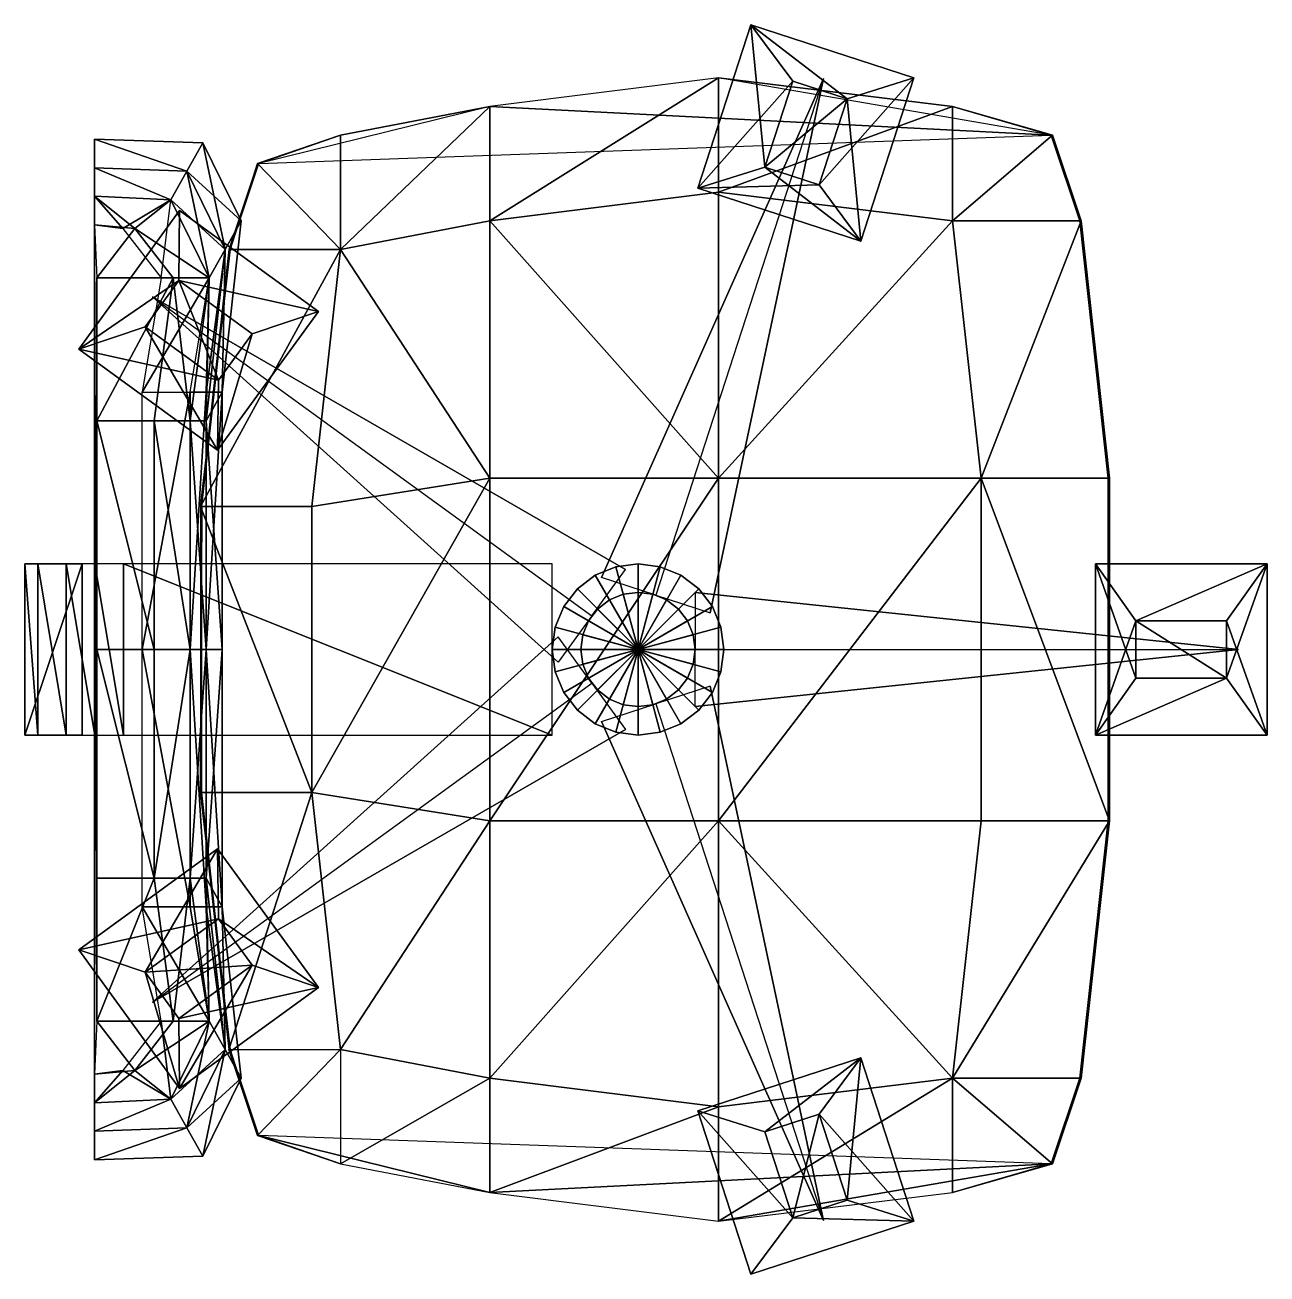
# Model space of a CAD drawing. Extents: x -0.488 to 0.064, y -0.277 to 0.277.
import ezdxf

# ---------------------------------------------------------------- set-up
doc = ezdxf.new("R2010")
doc.units = 0
doc.header["$LTSCALE"] = 2
doc.layers.get('0').update_dxf_attribs({"linetype": 'CONTINUOUS'})

msp = doc.modelspace()

# ---------------------------------------------------------------- meshes
at = {"color": 251, "linetype": 'BYBLOCK'}
mesh = msp.add_polyface(dxfattribs=at)
corners = [(-0.1658, 0.2775, 0.05715), (-0.09333, 0.25395, 0.05715), (-0.1658, 0.2775, 0.01905), (-0.09333, 0.25395, 0.01905), (-0.1658, 0.2775, 0.01905), (-0.09333, 0.25395, 0.05715), (-0.1658, 0.2775, 0.05715), (-0.12303, 0.24472, 0.07511), (-0.09333, 0.25395, 0.05715), (-0.14719, 0.25257, 0.07511), (-0.12303, 0.24472, 0.07511), (-0.1658, 0.2775, 0.05715), (-0.12303, 0.24472, 0.00109), (-0.1658, 0.2775, 0.01905), (-0.09333, 0.25395, 0.01905), (-0.14719, 0.25257, 0.00109), (-0.1658, 0.2775, 0.01905), (-0.12303, 0.24472, 0.00109), (-0.15964, 0.21426, 0.00109), (-0.11687, 0.18148, 0.01905), (-0.13548, 0.20641, 0.00109), (-0.18934, 0.20503, 0.01905), (-0.18934, 0.20503, 0.05715), (-0.13548, 0.20641, 0.07511), (-0.11687, 0.18148, 0.05715), (-0.15964, 0.21426, 0.07511), (-0.18934, 0.20503, 0.05715), (-0.11687, 0.18148, 0.05715), (-0.18934, 0.20503, 0.01905), (-0.11687, 0.18148, 0.01905), (-0.18934, 0.20503, 0.01905), (-0.13548, 0.20641, 0.07511), (-0.09333, 0.25395, 0.05715), (-0.12303, 0.24472, 0.07511), (-0.11687, 0.18148, 0.05715), (-0.13548, 0.20641, 0.07511), (-0.14719, 0.25257, 0.07511), (-0.15964, 0.21426, 0.07511), (-0.12303, 0.24472, 0.07511), (-0.13548, 0.20641, 0.07511), (-0.14719, 0.25257, 0.07511), (-0.18934, 0.20503, 0.05715), (-0.15964, 0.21426, 0.07511), (-0.1658, 0.2775, 0.05715), (-0.18934, 0.20503, 0.05715), (-0.11687, 0.18148, 0.05715), (-0.09333, 0.25395, 0.01905), (-0.09333, 0.25395, 0.05715), (-0.11687, 0.18148, 0.05715), (-0.11687, 0.18148, 0.01905), (-0.09333, 0.25395, 0.01905), (-0.12303, 0.24472, 0.00109), (-0.11687, 0.18148, 0.01905), (-0.09333, 0.25395, 0.01905), (-0.13548, 0.20641, 0.00109), (-0.11687, 0.18148, 0.01905), (-0.14719, 0.25257, 0.00109), (-0.15964, 0.21426, 0.00109), (-0.12303, 0.24472, 0.00109), (-0.13548, 0.20641, 0.00109), (-0.12303, 0.24472, 0.00109), (-0.15964, 0.21426, 0.00109), (-0.1658, 0.2775, 0.01905), (-0.15964, 0.21426, 0.00109), (-0.14719, 0.25257, 0.00109), (-0.18934, 0.20503, 0.01905), (-0.15964, 0.21426, 0.00109), (-0.1658, 0.2775, 0.05715), (-0.18934, 0.20503, 0.01905), (-0.1658, 0.2775, 0.01905), (-0.18934, 0.20503, 0.05715), (-0.1658, 0.2775, 0.05715), (-0.46433, 0.1334, 0.01905), (-0.41954, 0.19505, 0.05715), (-0.46433, 0.1334, 0.05715), (-0.41954, 0.19505, 0.01905), (-0.41954, 0.19505, 0.05715), (-0.46433, 0.1334, 0.05715), (-0.41994, 0.16394, 0.07511), (-0.41954, 0.19505, 0.05715), (-0.43487, 0.1434, 0.07511), (-0.41994, 0.16394, 0.07511), (-0.46433, 0.1334, 0.05715), (-0.46433, 0.1334, 0.01905), (-0.41994, 0.16394, 0.00109), (-0.41954, 0.19505, 0.01905), (-0.46433, 0.1334, 0.01905), (-0.43487, 0.1434, 0.00109), (-0.41994, 0.16394, 0.00109), (-0.38736, 0.14027, 0.00109), (-0.40269, 0.08861, 0.01905), (-0.3579, 0.15026, 0.01905), (-0.40229, 0.11972, 0.00109), (-0.38736, 0.14027, 0.00109), (-0.38736, 0.14027, 0.07511), (-0.40269, 0.08861, 0.05715), (-0.3579, 0.15026, 0.05715), (-0.40229, 0.11972, 0.07511), (-0.40269, 0.08861, 0.05715), (-0.3579, 0.15026, 0.01905), (-0.40269, 0.08861, 0.05715), (-0.40269, 0.08861, 0.01905), (-0.3579, 0.15026, 0.01905), (-0.3579, 0.15026, 0.05715), (-0.40269, 0.08861, 0.05715), (-0.41994, 0.16394, 0.07511), (-0.3579, 0.15026, 0.05715), (-0.41954, 0.19505, 0.05715), (-0.38736, 0.14027, 0.07511), (-0.3579, 0.15026, 0.05715), (-0.41994, 0.16394, 0.07511), (-0.43487, 0.1434, 0.07511), (-0.40229, 0.11972, 0.07511), (-0.41994, 0.16394, 0.07511), (-0.38736, 0.14027, 0.07511), (-0.40229, 0.11972, 0.07511), (-0.43487, 0.1434, 0.07511), (-0.40269, 0.08861, 0.05715), (-0.40229, 0.11972, 0.07511), (-0.46433, 0.1334, 0.05715), (-0.43487, 0.1434, 0.07511), (-0.3579, 0.15026, 0.05715), (-0.41954, 0.19505, 0.01905), (-0.41954, 0.19505, 0.05715), (-0.3579, 0.15026, 0.01905), (-0.41954, 0.19505, 0.01905), (-0.41994, 0.16394, 0.00109), (-0.3579, 0.15026, 0.01905), (-0.41954, 0.19505, 0.01905), (-0.38736, 0.14027, 0.00109), (-0.43487, 0.1434, 0.00109), (-0.40229, 0.11972, 0.00109), (-0.41994, 0.16394, 0.00109), (-0.38736, 0.14027, 0.00109), (-0.41994, 0.16394, 0.00109), (-0.46433, 0.1334, 0.01905), (-0.40229, 0.11972, 0.00109), (-0.43487, 0.1434, 0.00109), (-0.40269, 0.08861, 0.01905), (-0.40229, 0.11972, 0.00109), (-0.46433, 0.1334, 0.01905), (-0.46433, 0.1334, 0.05715), (-0.40269, 0.08861, 0.01905), (-0.46433, 0.1334, 0.01905), (-0.40269, 0.08861, 0.05715), (-0.40269, 0.08861, 0.01905), (-0.46433, -0.1334, 0.01905), (-0.41954, -0.19505, 0.05715), (-0.41954, -0.19505, 0.01905), (-0.46433, -0.1334, 0.05715), (-0.43487, -0.1434, 0.07511), (-0.41954, -0.19505, 0.05715), (-0.46433, -0.1334, 0.05715), (-0.43487, -0.1434, 0.07511), (-0.41994, -0.16394, 0.07511), (-0.41954, -0.19505, 0.05715), (-0.41954, -0.19505, 0.01905), (-0.43487, -0.1434, 0.00109), (-0.46433, -0.1334, 0.01905), (-0.41954, -0.19505, 0.01905), (-0.41994, -0.16394, 0.00109), (-0.3579, -0.15026, 0.01905), (-0.40229, -0.11972, 0.00109), (-0.40269, -0.08861, 0.01905), (-0.3579, -0.15026, 0.01905), (-0.38736, -0.14027, 0.00109), (-0.40229, -0.11972, 0.00109), (-0.40229, -0.11972, 0.07511), (-0.3579, -0.15026, 0.05715), (-0.40269, -0.08861, 0.05715), (-0.38736, -0.14027, 0.07511), (-0.3579, -0.15026, 0.05715), (-0.40269, -0.08861, 0.01905), (-0.3579, -0.15026, 0.05715), (-0.3579, -0.15026, 0.01905), (-0.40269, -0.08861, 0.01905), (-0.40269, -0.08861, 0.05715), (-0.3579, -0.15026, 0.05715), (-0.40229, -0.11972, 0.07511), (-0.46433, -0.1334, 0.05715), (-0.43487, -0.1434, 0.07511), (-0.40269, -0.08861, 0.05715), (-0.40229, -0.11972, 0.07511), (-0.41994, -0.16394, 0.07511), (-0.38736, -0.14027, 0.07511), (-0.43487, -0.1434, 0.07511), (-0.40229, -0.11972, 0.07511), (-0.43487, -0.1434, 0.07511), (-0.38736, -0.14027, 0.07511), (-0.41994, -0.16394, 0.07511), (-0.3579, -0.15026, 0.05715), (-0.38736, -0.14027, 0.07511), (-0.41954, -0.19505, 0.05715), (-0.41994, -0.16394, 0.07511), (-0.40269, -0.08861, 0.05715), (-0.46433, -0.1334, 0.01905), (-0.46433, -0.1334, 0.05715), (-0.40269, -0.08861, 0.05715), (-0.40269, -0.08861, 0.01905), (-0.46433, -0.1334, 0.01905), (-0.43487, -0.1434, 0.00109), (-0.40269, -0.08861, 0.01905), (-0.46433, -0.1334, 0.01905), (-0.40229, -0.11972, 0.00109), (-0.40269, -0.08861, 0.01905), (-0.43487, -0.1434, 0.00109), (-0.41994, -0.16394, 0.00109), (-0.38736, -0.14027, 0.00109), (-0.43487, -0.1434, 0.00109), (-0.40229, -0.11972, 0.00109), (-0.43487, -0.1434, 0.00109), (-0.38736, -0.14027, 0.00109), (-0.41954, -0.19505, 0.01905), (-0.38736, -0.14027, 0.00109), (-0.41994, -0.16394, 0.00109), (-0.3579, -0.15026, 0.01905), (-0.38736, -0.14027, 0.00109), (-0.41954, -0.19505, 0.05715), (-0.3579, -0.15026, 0.01905), (-0.41954, -0.19505, 0.01905), (-0.3579, -0.15026, 0.05715), (-0.41954, -0.19505, 0.05715), (-0.1658, -0.2775, 0.05715), (-0.09333, -0.25395, 0.05715), (-0.09333, -0.25395, 0.01905), (-0.1658, -0.2775, 0.01905), (-0.09333, -0.25395, 0.05715), (-0.14719, -0.25257, 0.07511), (-0.1658, -0.2775, 0.05715), (-0.12303, -0.24472, 0.07511), (-0.14719, -0.25257, 0.07511), (-0.09333, -0.25395, 0.05715), (-0.09333, -0.25395, 0.01905), (-0.14719, -0.25257, 0.00109), (-0.1658, -0.2775, 0.01905), (-0.09333, -0.25395, 0.01905), (-0.12303, -0.24472, 0.00109), (-0.14719, -0.25257, 0.00109), (-0.15964, -0.21426, 0.00109), (-0.11687, -0.18148, 0.01905), (-0.18934, -0.20503, 0.01905), (-0.13548, -0.20641, 0.00109), (-0.15964, -0.21426, 0.00109), (-0.15964, -0.21426, 0.07511), (-0.11687, -0.18148, 0.05715), (-0.18934, -0.20503, 0.05715), (-0.13548, -0.20641, 0.07511), (-0.11687, -0.18148, 0.05715), (-0.18934, -0.20503, 0.05715), (-0.11687, -0.18148, 0.05715), (-0.11687, -0.18148, 0.01905), (-0.11687, -0.18148, 0.01905), (-0.18934, -0.20503, 0.01905), (-0.18934, -0.20503, 0.05715), (-0.14719, -0.25257, 0.07511), (-0.18934, -0.20503, 0.05715), (-0.1658, -0.2775, 0.05715), (-0.15964, -0.21426, 0.07511), (-0.18934, -0.20503, 0.05715), (-0.12303, -0.24472, 0.07511), (-0.13548, -0.20641, 0.07511), (-0.14719, -0.25257, 0.07511), (-0.15964, -0.21426, 0.07511), (-0.14719, -0.25257, 0.07511), (-0.13548, -0.20641, 0.07511), (-0.12303, -0.24472, 0.07511), (-0.11687, -0.18148, 0.05715), (-0.13548, -0.20641, 0.07511), (-0.09333, -0.25395, 0.05715), (-0.12303, -0.24472, 0.07511), (-0.1658, -0.2775, 0.01905), (-0.18934, -0.20503, 0.05715), (-0.1658, -0.2775, 0.05715), (-0.18934, -0.20503, 0.01905), (-0.1658, -0.2775, 0.01905), (-0.14719, -0.25257, 0.00109), (-0.18934, -0.20503, 0.01905), (-0.1658, -0.2775, 0.01905), (-0.15964, -0.21426, 0.00109), (-0.18934, -0.20503, 0.01905), (-0.12303, -0.24472, 0.00109), (-0.13548, -0.20641, 0.00109), (-0.14719, -0.25257, 0.00109), (-0.15964, -0.21426, 0.00109), (-0.14719, -0.25257, 0.00109), (-0.13548, -0.20641, 0.00109), (-0.09333, -0.25395, 0.01905), (-0.13548, -0.20641, 0.00109), (-0.12303, -0.24472, 0.00109), (-0.11687, -0.18148, 0.01905), (-0.13548, -0.20641, 0.00109), (-0.09333, -0.25395, 0.01905), (-0.11687, -0.18148, 0.01905), (-0.09333, -0.25395, 0.05715), (-0.09333, -0.25395, 0.01905), (-0.11687, -0.18148, 0.01905), (-0.11687, -0.18148, 0.05715), (0.0635, 0.0381, 0.05715), (0.0635, -0.0381, 0.05715), (0.0635, 0.0381, 0.01905), (0.0635, -0.0381, 0.01905), (0.0635, 0.0381, 0.01905), (0.04554, 0.0127, 0.07511), (0.0635, -0.0381, 0.05715), (0.0635, 0.0381, 0.05715), (0.04554, -0.0127, 0.07511), (0.0635, -0.0381, 0.05715), (0.0635, 0.0381, 0.01905), (0.04554, -0.0127, 0.00109), (0.0635, -0.0381, 0.01905), (0.0635, 0.0381, 0.01905), (0.04554, 0.0127, 0.00109), (0.04554, -0.0127, 0.00109), (0.00526, 0.0127, 0.00109), (-0.0127, -0.0381, 0.01905), (0.00526, -0.0127, 0.00109), (-0.0127, 0.0381, 0.01905), (-0.0127, -0.0381, 0.01905), (0.00526, 0.0127, 0.00109), (0.00526, -0.0127, 0.07511), (-0.0127, 0.0381, 0.05715), (-0.0127, -0.0381, 0.05715), (0.00526, 0.0127, 0.07511), (-0.0127, 0.0381, 0.05715), (-0.0127, 0.0381, 0.05715), (-0.0127, -0.0381, 0.05715), (-0.0127, 0.0381, 0.01905), (-0.0127, -0.0381, 0.01905), (-0.0127, -0.0381, 0.05715), (0.04554, -0.0127, 0.07511), (-0.0127, -0.0381, 0.05715), (0.0635, -0.0381, 0.05715), (0.00526, -0.0127, 0.07511), (-0.0127, -0.0381, 0.05715), (0.04554, 0.0127, 0.07511), (0.00526, 0.0127, 0.07511), (0.04554, -0.0127, 0.07511), (0.00526, -0.0127, 0.07511), (0.04554, -0.0127, 0.07511), (0.04554, 0.0127, 0.07511), (0.0635, 0.0381, 0.05715), (0.00526, 0.0127, 0.07511), (-0.0127, 0.0381, 0.05715), (0.00526, 0.0127, 0.07511), (0.0635, 0.0381, 0.05715), (0.0635, -0.0381, 0.01905), (-0.0127, -0.0381, 0.01905), (0.0635, -0.0381, 0.05715), (-0.0127, -0.0381, 0.05715), (0.0635, -0.0381, 0.05715), (0.04554, -0.0127, 0.00109), (-0.0127, -0.0381, 0.01905), (0.0635, -0.0381, 0.01905), (0.00526, -0.0127, 0.00109), (-0.0127, -0.0381, 0.01905), (0.04554, 0.0127, 0.00109), (0.00526, 0.0127, 0.00109), (0.04554, -0.0127, 0.00109), (0.00526, -0.0127, 0.00109), (0.04554, -0.0127, 0.00109), (0.00526, 0.0127, 0.00109), (0.0635, 0.0381, 0.01905), (0.00526, 0.0127, 0.00109), (0.04554, 0.0127, 0.00109), (-0.0127, 0.0381, 0.01905), (-0.0127, 0.0381, 0.05715), (0.0635, 0.0381, 0.05715), (0.0635, 0.0381, 0.01905), (0.0635, 0.0381, 0.01905), (-0.0127, 0.0381, 0.01905)]
mesh.append_faces([[corners[k] for k in face] for face in [(6, 7, 8), (12, 13, 14), (18, 19, 20), (22, 23, 24), (31, 32, 33), (40, 41, 42), (45, 46, 47), (51, 52, 53), (62, 63, 64), (67, 68, 69), (72, 73, 74), (77, 78, 79), (83, 84, 85), (89, 90, 91), (94, 95, 96), (99, 100, 101), (105, 106, 107), (116, 117, 118), (121, 122, 123), (126, 127, 128), (135, 136, 137), (141, 142, 143), (146, 147, 148), (150, 151, 152), (156, 157, 158), (161, 162, 163), (167, 168, 169), (172, 173, 174), (178, 179, 180), (189, 190, 191), (194, 195, 196), (200, 201, 202), (212, 213, 214), (217, 218, 219), (226, 227, 228), (232, 233, 234), (238, 239, 240), (243, 244, 245), (254, 255, 256), (265, 266, 267), (270, 271, 272), (275, 276, 277), (286, 287, 288), (292, 293, 294), (302, 303, 304), (307, 308, 309), (313, 314, 315), (319, 320, 321), (329, 330, 331), (350, 351, 352), (361, 362, 363)]], dxfattribs={"vtx0": -1, "color": 251})
mesh.append_faces([[corners[k] for k in face] for face in [(0, 1, 2), (3, 4, 5), (9, 10, 11), (15, 16, 17), (21, 19, 18), (25, 23, 22), (26, 27, 28), (29, 30, 27), (34, 32, 35), (36, 37, 38), (39, 38, 37), (43, 44, 40), (54, 55, 51), (56, 57, 58), (59, 60, 61), (65, 66, 62), (70, 68, 71), (80, 81, 82), (92, 90, 93), (108, 109, 110), (111, 112, 113), (114, 113, 115), (119, 117, 120), (129, 127, 126), (130, 131, 132), (133, 134, 131), (138, 139, 140), (144, 145, 141), (181, 179, 182), (183, 184, 185), (186, 187, 188), (192, 190, 193), (203, 204, 205), (206, 207, 208), (209, 210, 211), (215, 216, 212), (220, 218, 221), (229, 230, 231), (241, 239, 242), (257, 258, 254), (259, 260, 261), (262, 263, 264), (268, 266, 269), (273, 271, 274), (278, 279, 275), (280, 281, 282), (283, 284, 285), (289, 290, 291), (297, 298, 299), (300, 301, 298), (305, 306, 302), (316, 317, 318), (324, 325, 326), (327, 326, 328), (332, 333, 329), (334, 335, 336), (337, 338, 335), (339, 340, 341), (342, 343, 344), (345, 346, 347), (348, 349, 346), (353, 354, 350), (355, 356, 357), (358, 359, 360), (364, 362, 361)]], dxfattribs={"vtx1": -1, "color": 251})
mesh.append_faces([[corners[k] for k in face] for face in [(48, 49, 50), (72, 75, 76), (86, 87, 88), (94, 97, 98), (102, 103, 104), (121, 124, 125), (146, 149, 147), (153, 154, 155), (159, 160, 157), (164, 165, 166), (167, 170, 171), (175, 176, 177), (197, 198, 199), (222, 223, 224), (224, 225, 222), (235, 236, 237), (243, 246, 247), (248, 249, 250), (251, 252, 253), (295, 296, 293), (310, 311, 312), (319, 322, 323), (365, 366, 367), (368, 369, 365)]], dxfattribs={"vtx2": -1, "color": 251})
at = {"color": 0, "linetype": 'BYBLOCK'}
mesh = msp.add_polyface(dxfattribs=at)
corners = [(-0.38493, -0.2159, 0.40674), (-0.34808, -0.1778, 0.44968), (-0.34808, -0.2286, 0.42428), (-0.39763, -0.1778, 0.43214), (-0.34808, -0.1778, 0.44968), (-0.36078, -0.0635, 0.43698), (-0.39763, -0.1778, 0.43214), (-0.41033, -0.0635, 0.41944), (-0.39763, -0.1778, 0.43214), (-0.36078, -0.0635, 0.43698), (-0.36078, -0.0635, 0.43698), (-0.41033, 0.0635, 0.41944), (-0.41033, -0.0635, 0.41944), (-0.36078, 0.0635, 0.43698), (-0.36078, 0.0635, 0.43698), (-0.34808, 0.1778, 0.44968), (-0.41033, 0.0635, 0.41944), (-0.39763, 0.1778, 0.43214), (-0.41033, 0.0635, 0.41944), (-0.34808, 0.1778, 0.44968), (-0.34808, 0.1778, 0.44968), (-0.38493, 0.2159, 0.40674), (-0.39763, 0.1778, 0.43214), (-0.34808, 0.2286, 0.42428), (-0.34808, 0.1778, 0.44968), (-0.28174, 0.1905, 0.44467), (-0.28174, 0.2413, 0.41927), (-0.34808, 0.1778, 0.44968), (-0.34808, 0.2286, 0.42428), (-0.28174, 0.2413, 0.41927), (-0.28174, 0.0762, 0.43197), (-0.34808, 0.1778, 0.44968), (-0.36078, 0.0635, 0.43698), (-0.28174, 0.1905, 0.44467), (-0.34808, 0.1778, 0.44968), (-0.28174, -0.0762, 0.43197), (-0.28174, 0.0762, 0.43197), (-0.36078, -0.0635, 0.43698), (-0.36078, 0.0635, 0.43698), (-0.36078, -0.0635, 0.43698), (-0.28174, 0.0762, 0.43197), (-0.28174, -0.0762, 0.43197), (-0.34808, -0.1778, 0.44968), (-0.28174, -0.1905, 0.44467), (-0.36078, -0.0635, 0.43698), (-0.34808, -0.1778, 0.44968), (-0.28174, -0.0762, 0.43197), (-0.28174, -0.2413, 0.41927), (-0.28174, -0.1905, 0.44467), (-0.34808, -0.2286, 0.42428), (-0.34808, -0.1778, 0.44968), (-0.28174, -0.1905, 0.44467), (-0.18014, -0.254, 0.41927), (-0.18014, -0.2032, 0.44467), (-0.28174, -0.2413, 0.41927), (-0.28174, -0.1905, 0.44467), (-0.28174, -0.2413, 0.41927), (-0.18014, -0.2032, 0.44467), (-0.18014, -0.0762, 0.43197), (-0.28174, -0.1905, 0.44467), (-0.18014, -0.2032, 0.44467), (-0.28174, -0.0762, 0.43197), (-0.28174, -0.1905, 0.44467), (-0.18014, -0.0762, 0.43197), (-0.18014, 0.0762, 0.43197), (-0.28174, -0.0762, 0.43197), (-0.28174, 0.0762, 0.43197), (-0.28174, -0.0762, 0.43197), (-0.18014, 0.0762, 0.43197), (-0.18014, 0.0762, 0.43197), (-0.28174, 0.1905, 0.44467), (-0.28174, 0.0762, 0.43197), (-0.18014, 0.2032, 0.44467), (-0.28174, 0.1905, 0.44467), (-0.18014, 0.2032, 0.44467), (-0.18014, 0.254, 0.41927), (-0.28174, 0.1905, 0.44467), (-0.28174, 0.2413, 0.41927), (-0.28174, 0.1905, 0.44467), (-0.0762, 0.1905, 0.4572), (-0.0762, 0.2413, 0.4318), (-0.18014, 0.2032, 0.44467), (-0.18014, 0.254, 0.41927), (-0.18014, 0.2032, 0.44467), (-0.0762, 0.1905, 0.4572), (-0.18014, 0.0762, 0.43197), (-0.0635, 0.0762, 0.4445), (-0.18014, 0.2032, 0.44467), (-0.18014, 0.0762, 0.43197), (-0.0762, 0.1905, 0.4572), (-0.0635, -0.0762, 0.4445), (-0.0635, 0.0762, 0.4445), (-0.18014, -0.0762, 0.43197), (-0.18014, 0.0762, 0.43197), (-0.18014, -0.0762, 0.43197), (-0.0635, 0.0762, 0.4445), (-0.0762, -0.1905, 0.4572), (-0.18014, -0.0762, 0.43197), (-0.18014, -0.2032, 0.44467), (-0.0635, -0.0762, 0.4445), (-0.18014, -0.0762, 0.43197), (-0.0762, -0.1905, 0.4572), (-0.0762, -0.2413, 0.4318), (-0.0762, -0.1905, 0.4572), (-0.18014, -0.254, 0.41927), (-0.18014, -0.2032, 0.44467), (-0.0762, -0.1905, 0.4572), (-0.03183, 0.2286, 0.40674), (-0.0762, 0.1905, 0.4572), (-0.01913, 0.1905, 0.43214), (-0.0762, 0.2413, 0.4318), (-0.00643, 0.0762, 0.41944), (-0.01913, 0.1905, 0.43214), (-0.0635, 0.0762, 0.4445), (-0.0762, 0.1905, 0.4572), (-0.0635, 0.0762, 0.4445), (-0.00643, -0.0762, 0.41944), (-0.0635, 0.0762, 0.4445), (-0.0635, -0.0762, 0.4445), (-0.00643, 0.0762, 0.41944), (-0.01913, -0.1905, 0.43214), (-0.00643, -0.0762, 0.41944), (-0.0762, -0.1905, 0.4572), (-0.0635, -0.0762, 0.4445), (-0.00643, -0.0762, 0.41944), (-0.03183, -0.2286, 0.40674), (-0.0762, -0.1905, 0.4572), (-0.0762, -0.2413, 0.4318), (-0.01913, -0.1905, 0.43214), (-0.0762, -0.1905, 0.4572), (-0.0762, 0.2413, 0.4318), (-0.03241, 0.2286, 0.39581), (-0.18014, 0.254, 0.41927), (-0.03183, 0.2286, 0.40674), (-0.03241, 0.2286, 0.39581), (-0.0762, 0.2413, 0.4318), (-0.38435, 0.2159, 0.39831), (-0.34808, 0.2286, 0.42428), (-0.28174, 0.2413, 0.41927), (-0.38493, 0.2159, 0.40674), (-0.38435, -0.2159, 0.39831), (-0.34808, -0.2286, 0.42428), (-0.28174, -0.2413, 0.41927), (-0.38493, -0.2159, 0.40674), (-0.34808, -0.2286, 0.42428), (-0.0762, -0.2413, 0.4318), (-0.03241, -0.2286, 0.39581), (-0.18014, -0.254, 0.41927), (-0.03183, -0.2286, 0.40674), (-0.0762, -0.2413, 0.4318), (-0.03241, 0.2286, 0.39581), (-0.28174, 0.2413, 0.41927), (-0.38435, 0.2159, 0.39831), (-0.18014, 0.254, 0.41927), (-0.28174, 0.2413, 0.41927), (-0.28174, -0.2413, 0.41927), (-0.03241, -0.2286, 0.39581), (-0.38435, -0.2159, 0.39831), (-0.18014, -0.254, 0.41927), (-0.03241, -0.2286, 0.39581), (-0.28174, -0.2413, 0.41927), (-0.4309, -0.1016, 0.8001), (-0.4563, -0.1651, 0.7874), (-0.42239, -0.1651, 0.7874), (-0.4563, -0.1016, 0.8001), (-0.4309, -0.1016, 0.8001), (-0.4309, 0, 0.8001), (-0.4563, 0, 0.8001), (-0.4309, -0.1016, 0.8001), (-0.4563, -0.1016, 0.8001), (-0.4309, 0.1016, 0.8001), (-0.4563, 0.1016, 0.8001), (-0.4309, 0, 0.8001), (-0.4563, 0, 0.8001), (-0.4563, 0.1016, 0.8001), (-0.42239, 0.1651, 0.7874), (-0.4563, 0.1016, 0.8001), (-0.4309, 0.1016, 0.8001), (-0.4563, 0.1651, 0.7874), (-0.4563, 0.1016, 0.8001), (-0.42239, 0.1651, 0.7874), (-0.4394, 0.1871, 0.7747), (-0.4563, 0.1651, 0.7874), (-0.42239, 0.1651, 0.7874), (-0.45743, 0.18868, 0.7747), (-0.4563, 0.1651, 0.7874), (-0.4394, -0.1871, 0.7747), (-0.4563, -0.1651, 0.7874), (-0.45743, -0.18868, 0.7747), (-0.42239, -0.1651, 0.7874), (-0.4563, -0.1651, 0.7874), (-0.4563, -0.1016, 0.8001), (-0.4563, -0.1651, 0.7874), (-0.4563, 0.1651, 0.7874), (-0.4563, 0.1651, 0.7874), (-0.4563, 0.1016, 0.8001)]
mesh.append_faces([[corners[k] for k in face] for face in [(0, 1, 2), (10, 11, 12), (20, 21, 22), (30, 31, 32), (41, 42, 43), (58, 59, 60), (69, 70, 71), (84, 85, 86), (96, 97, 98), (107, 108, 109), (116, 117, 118), (125, 126, 127), (130, 131, 132), (136, 137, 138), (140, 141, 142), (145, 146, 147), (150, 151, 152), (155, 156, 157), (161, 162, 163), (175, 176, 177), (181, 182, 183), (186, 187, 188)]], dxfattribs={"vtx0": -1, "color": 0})
mesh.append_faces([[corners[k] for k in face] for face in [(4, 5, 6), (7, 8, 9), (13, 11, 10), (14, 15, 16), (17, 18, 19), (23, 21, 24), (25, 26, 27), (28, 27, 29), (33, 34, 30), (35, 36, 37), (38, 39, 40), (44, 45, 46), (47, 48, 49), (50, 49, 51), (52, 53, 54), (55, 56, 57), (61, 62, 58), (63, 64, 65), (66, 67, 68), (72, 73, 69), (74, 75, 76), (77, 78, 75), (79, 80, 81), (82, 83, 80), (87, 88, 89), (90, 91, 92), (93, 94, 95), (99, 100, 101), (102, 103, 104), (105, 104, 106), (110, 108, 107), (111, 112, 113), (114, 115, 112), (119, 117, 116), (120, 121, 122), (123, 122, 124), (128, 129, 125), (133, 134, 135), (139, 137, 136), (143, 144, 140), (148, 146, 149), (158, 159, 160), (164, 162, 165), (166, 167, 168), (169, 168, 167), (170, 171, 172), (173, 172, 174), (178, 179, 180), (184, 185, 181), (189, 190, 186)]], dxfattribs={"vtx1": -1, "color": 0})
mesh.append_faces([[corners[k] for k in face] for face in [(191, 192, 193)]], dxfattribs={"vtx1": -1, "vtx2": -1, "color": 0})
mesh.append_faces([[corners[k] for k in face] for face in [(0, 3, 1), (150, 153, 154), (194, 195, 191)]], dxfattribs={"vtx2": -1, "color": 0})
at = {"color": 251, "linetype": 'BYBLOCK'}
mesh = msp.add_polyface(dxfattribs=at)
corners = [(0.0508, 0, 0.1143), (-0.1905, -0.0254, 0.0889), (-0.1905, 0, 0.1524), (0.0508, 0, 0.0762), (0.0508, 0, 0.1143), (-0.1905, 0.0254, 0.0889), (-0.1905, 0, 0.1524), (0.0508, 0, 0.1143), (0.0508, 0, 0.0762), (-0.23221, 0.03201, 0.0889), (-0.13349, 0.25365, 0.1143), (-0.20805, 0.02416, 0.1524), (-0.13349, 0.25365, 0.0762), (-0.13349, 0.25365, 0.1143), (-0.18389, 0.01631, 0.0889), (-0.13349, 0.25365, 0.1143), (-0.20805, 0.02416, 0.1524), (-0.13349, 0.25365, 0.0762), (-0.25138, -0.00562, 0.0889), (-0.43166, 0.15676, 0.1143), (-0.23645, 0.01493, 0.1524), (-0.43166, 0.15676, 0.0762), (-0.43166, 0.15676, 0.1143), (-0.22152, 0.03548, 0.0889), (-0.43166, 0.15676, 0.1143), (-0.23645, 0.01493, 0.1524), (-0.43166, 0.15676, 0.0762), (-0.22152, -0.03548, 0.0889), (-0.43166, -0.15676, 0.1143), (-0.23645, -0.01493, 0.1524), (-0.43166, -0.15676, 0.0762), (-0.25138, 0.00562, 0.0889), (-0.43166, -0.15676, 0.1143), (-0.23645, -0.01493, 0.1524), (-0.43166, -0.15676, 0.0762), (-0.43166, -0.15676, 0.1143), (-0.13349, -0.25365, 0.1143), (-0.18389, -0.01631, 0.0889), (-0.20805, -0.02416, 0.1524), (-0.13349, -0.25365, 0.0762), (-0.13349, -0.25365, 0.1143), (-0.23221, -0.03201, 0.0889), (-0.20805, -0.02416, 0.1524), (-0.13349, -0.25365, 0.1143), (-0.13349, -0.25365, 0.0762)]
mesh.append_faces([[corners[k] for k in face] for face in [(0, 1, 2), (4, 5, 6), (9, 10, 11), (14, 15, 16), (18, 19, 20), (23, 24, 25), (27, 28, 29), (31, 32, 33), (36, 37, 38), (40, 41, 42)]], dxfattribs={"vtx0": -1, "color": 251})
mesh.append_faces([[corners[k] for k in face] for face in [(12, 13, 9), (17, 15, 14), (21, 22, 18), (26, 24, 23), (30, 28, 27), (34, 35, 31)]], dxfattribs={"vtx1": -1, "color": 251})
mesh.append_faces([[corners[k] for k in face] for face in [(0, 3, 1), (7, 8, 5), (36, 39, 37), (43, 44, 41)]], dxfattribs={"vtx2": -1, "color": 251})
at = {"color": 0, "linetype": 'BYBLOCK'}
mesh = msp.add_polyface(dxfattribs=at)
corners = [(-0.01971, -0.1905, 0.39581), (-0.03183, -0.2286, 0.40674), (-0.03241, -0.2286, 0.39581), (-0.01913, -0.1905, 0.43214), (-0.01971, -0.1905, 0.39581), (-0.00643, -0.0762, 0.41944), (-0.01913, -0.1905, 0.43214), (-0.00701, -0.0762, 0.39581), (-0.00643, -0.0762, 0.41944), (-0.01971, -0.1905, 0.39581), (-0.00701, -0.0762, 0.39581), (-0.00701, 0.0762, 0.39581), (-0.00643, -0.0762, 0.41944), (-0.00643, 0.0762, 0.41944), (-0.01971, 0.1905, 0.39581), (-0.00643, 0.0762, 0.41944), (-0.00701, 0.0762, 0.39581), (-0.01913, 0.1905, 0.43214), (-0.01971, 0.1905, 0.39581), (-0.03183, 0.2286, 0.40674), (-0.01913, 0.1905, 0.43214), (-0.03241, 0.2286, 0.39581), (-0.01971, 0.1905, 0.39581), (-0.39705, 0.1778, 0.39831), (-0.38493, 0.2159, 0.40674), (-0.39763, 0.1778, 0.43214), (-0.38435, 0.2159, 0.39831), (-0.39705, 0.1778, 0.39831), (-0.41033, 0.0635, 0.41944), (-0.40975, 0.0635, 0.39831), (-0.39705, 0.1778, 0.39831), (-0.39763, 0.1778, 0.43214), (-0.40975, 0.0635, 0.39831), (-0.41033, -0.0635, 0.41944), (-0.40975, -0.0635, 0.39831), (-0.40975, 0.0635, 0.39831), (-0.41033, 0.0635, 0.41944), (-0.41033, -0.0635, 0.41944), (-0.39705, -0.1778, 0.39831), (-0.41033, -0.0635, 0.41944), (-0.39763, -0.1778, 0.43214), (-0.40975, -0.0635, 0.39831), (-0.39705, -0.1778, 0.39831), (-0.38493, -0.2159, 0.40674), (-0.38435, -0.2159, 0.39831), (-0.39705, -0.1778, 0.39831), (-0.39763, -0.1778, 0.43214), (-0.4163, -0.2125, 0.7366), (-0.39929, -0.1778, 0.7366), (-0.42341, -0.1998, 0.762), (-0.4064, -0.1651, 0.762), (-0.4078, -0.1016, 0.7493), (-0.4064, -0.1651, 0.762), (-0.39929, -0.1778, 0.7366), (-0.41491, -0.1016, 0.7747), (-0.4078, -0.1016, 0.7493), (-0.4078, 0, 0.7493), (-0.41491, -0.1016, 0.7747), (-0.41491, 0, 0.7747), (-0.4078, 0, 0.7493), (-0.40069, -0.1143, 0.6985), (-0.40069, 0, 0.6985), (-0.4078, -0.1016, 0.7493), (-0.4078, 0, 0.7493), (-0.4078, -0.1016, 0.7493), (-0.40069, 0, 0.6985), (-0.40069, -0.1143, 0.6985), (-0.39929, -0.1778, 0.7366), (-0.39219, -0.1905, 0.6985), (-0.4078, -0.1016, 0.7493), (-0.39929, -0.1778, 0.7366), (-0.40069, -0.1143, 0.6985), (-0.4092, -0.2252, 0.6985), (-0.39219, -0.1905, 0.6985), (-0.4163, -0.2125, 0.7366), (-0.39929, -0.1778, 0.7366), (-0.4163, -0.2125, 0.7366), (-0.39219, -0.1905, 0.6985), (-0.4092, -0.2252, 0.6223), (-0.39219, -0.1905, 0.6223), (-0.4092, -0.2252, 0.6985), (-0.39219, -0.1905, 0.6985), (-0.4092, -0.2252, 0.6985), (-0.39219, -0.1905, 0.6223), (-0.39219, -0.1905, 0.6223), (-0.40069, -0.1143, 0.6223), (-0.39219, -0.1905, 0.6985), (-0.40069, -0.1143, 0.6985), (-0.39219, -0.1905, 0.6985), (-0.40069, -0.1143, 0.6223), (-0.40069, 0, 0.6223), (-0.40069, -0.1143, 0.6985), (-0.40069, 0, 0.6985), (-0.4078, -0.1143, 0.5715), (-0.4078, 0, 0.5715), (-0.40069, -0.1143, 0.6223), (-0.40069, 0, 0.6223), (-0.40069, -0.1143, 0.6223), (-0.4078, 0, 0.5715), (-0.39929, -0.1778, 0.5715), (-0.40069, -0.1143, 0.6223), (-0.39219, -0.1905, 0.6223), (-0.4078, -0.1143, 0.5715), (-0.40069, -0.1143, 0.6223), (-0.4163, -0.2125, 0.5715), (-0.39929, -0.1778, 0.5715), (-0.4092, -0.2252, 0.6223), (-0.39219, -0.1905, 0.6223), (-0.4092, -0.2252, 0.6223), (-0.39929, -0.1778, 0.5715), (-0.41491, -0.1016, 0.7747), (-0.41491, 0, 0.7747), (-0.4309, -0.1016, 0.8001), (-0.4309, 0, 0.8001), (-0.41491, 0, 0.7747), (-0.4064, -0.1651, 0.762), (-0.41491, -0.1016, 0.7747), (-0.42239, -0.1651, 0.7874), (-0.4309, -0.1016, 0.8001), (-0.41491, -0.1016, 0.7747), (-0.4064, -0.1651, 0.762), (-0.4394, -0.1871, 0.7747), (-0.42341, -0.1998, 0.762), (-0.42239, -0.1651, 0.7874), (-0.4064, -0.1651, 0.762), (-0.4064, -0.1651, 0.5461), (-0.42341, -0.1998, 0.5461), (-0.4163, -0.2125, 0.5715), (-0.4163, -0.2125, 0.5715), (-0.39929, -0.1778, 0.5715), (-0.4064, -0.1651, 0.5461), (-0.4064, -0.1651, 0.5461), (-0.4078, -0.1143, 0.5715), (-0.39929, -0.1778, 0.5715), (-0.41491, -0.1143, 0.5461), (-0.41491, -0.1143, 0.5461), (-0.41491, 0, 0.5461), (-0.4078, -0.1143, 0.5715), (-0.4078, 0, 0.5715), (-0.4078, -0.1143, 0.5715), (-0.41491, 0, 0.5461), (-0.43623, -0.1143, 0.5207), (-0.43623, 0, 0.5207), (-0.41491, -0.1143, 0.5461), (-0.41491, 0, 0.5461), (-0.41491, -0.1143, 0.5461), (-0.42772, -0.1651, 0.5207), (-0.43623, -0.1143, 0.5207), (-0.4064, -0.1651, 0.5461), (-0.41491, -0.1143, 0.5461), (-0.4064, -0.1651, 0.5461), (-0.42341, -0.1998, 0.5461), (-0.42772, -0.1651, 0.5207), (-0.44473, -0.1871, 0.5334), (-0.4064, -0.1651, 0.5461), (-0.42772, -0.1651, 0.5207), (-0.42772, 0.1651, 0.5207), (-0.42341, 0.1998, 0.5461), (-0.44473, 0.1871, 0.5334), (-0.42341, 0.1998, 0.5461), (-0.4064, 0.1651, 0.5461), (-0.42772, 0.1651, 0.5207), (-0.42772, 0.1651, 0.5207), (-0.43623, 0.1143, 0.5207), (-0.4064, 0.1651, 0.5461), (-0.41491, 0.1143, 0.5461), (-0.4064, 0.1651, 0.5461), (-0.43623, 0.1143, 0.5207), (-0.43623, 0, 0.5207), (-0.43623, 0.1143, 0.5207), (-0.41491, 0.1143, 0.5461), (-0.41491, 0.1143, 0.5461), (-0.41491, 0, 0.5461), (-0.43623, 0, 0.5207), (-0.41491, 0, 0.5461), (-0.41491, 0.1143, 0.5461), (-0.4078, 0.1143, 0.5715), (-0.4078, 0.1143, 0.5715), (-0.4078, 0, 0.5715), (-0.4078, 0.1143, 0.5715), (-0.4064, 0.1651, 0.5461), (-0.39929, 0.1778, 0.5715), (-0.4078, 0.1143, 0.5715), (-0.41491, 0.1143, 0.5461), (-0.4064, 0.1651, 0.5461), (-0.4064, 0.1651, 0.5461), (-0.42341, 0.1998, 0.5461), (-0.4163, 0.2125, 0.5715), (-0.39929, 0.1778, 0.5715), (-0.4394, 0.1871, 0.7747), (-0.4064, 0.1651, 0.762), (-0.42341, 0.1998, 0.762), (-0.42239, 0.1651, 0.7874), (-0.4064, 0.1651, 0.762), (-0.41491, 0.1016, 0.7747), (-0.4064, 0.1651, 0.762), (-0.42239, 0.1651, 0.7874), (-0.4309, 0.1016, 0.8001), (-0.41491, 0.1016, 0.7747), (-0.41491, 0, 0.7747), (-0.41491, 0.1016, 0.7747), (-0.4309, 0.1016, 0.8001), (-0.4309, 0, 0.8001), (-0.41491, 0, 0.7747), (-0.39929, 0.1778, 0.5715), (-0.4163, 0.2125, 0.5715), (-0.4092, 0.2252, 0.6223), (-0.39219, 0.1905, 0.6223), (-0.39929, 0.1778, 0.5715), (-0.40069, 0.1143, 0.6223), (-0.39929, 0.1778, 0.5715), (-0.39219, 0.1905, 0.6223), (-0.4078, 0.1143, 0.5715), (-0.39929, 0.1778, 0.5715), (-0.4078, 0, 0.5715), (-0.4078, 0.1143, 0.5715), (-0.40069, 0.1143, 0.6223), (-0.40069, 0.1143, 0.6223), (-0.40069, 0, 0.6223), (-0.4078, 0, 0.5715), (-0.40069, 0, 0.6223), (-0.40069, 0.1143, 0.6223), (-0.40069, 0.1143, 0.6985), (-0.40069, 0, 0.6985), (-0.40069, 0, 0.6223), (-0.40069, 0.1143, 0.6223), (-0.39219, 0.1905, 0.6223), (-0.39219, 0.1905, 0.6985), (-0.40069, 0.1143, 0.6985), (-0.40069, 0.1143, 0.6223), (-0.39219, 0.1905, 0.6223), (-0.4092, 0.2252, 0.6223), (-0.4092, 0.2252, 0.6985), (-0.4092, 0.2252, 0.6985), (-0.39219, 0.1905, 0.6985), (-0.39219, 0.1905, 0.6223), (-0.39219, 0.1905, 0.6985), (-0.4092, 0.2252, 0.6985), (-0.4163, 0.2125, 0.7366), (-0.39929, 0.1778, 0.7366), (-0.39219, 0.1905, 0.6985), (-0.39929, 0.1778, 0.7366), (-0.40069, 0.1143, 0.6985), (-0.39219, 0.1905, 0.6985), (-0.4078, 0.1016, 0.7493), (-0.40069, 0.1143, 0.6985), (-0.40069, 0, 0.6985), (-0.40069, 0.1143, 0.6985), (-0.4078, 0.1016, 0.7493), (-0.4078, 0, 0.7493), (-0.4078, 0, 0.7493), (-0.4078, 0.1016, 0.7493), (-0.41491, 0.1016, 0.7747), (-0.41491, 0.1016, 0.7747), (-0.41491, 0, 0.7747), (-0.4064, 0.1651, 0.762), (-0.4078, 0.1016, 0.7493), (-0.39929, 0.1778, 0.7366), (-0.4064, 0.1651, 0.762), (-0.41491, 0.1016, 0.7747), (-0.4078, 0.1016, 0.7493), (-0.39929, 0.1778, 0.7366), (-0.4163, 0.2125, 0.7366), (-0.42341, 0.1998, 0.762), (-0.42341, 0.1998, 0.762), (-0.4064, 0.1651, 0.762), (-0.39929, 0.1778, 0.7366), (-0.45743, -0.22678, 0.6985), (-0.45743, -0.22678, 0.6223), (-0.45743, 0.22678, 0.6223), (-0.45743, 0.22678, 0.6985), (-0.45743, -0.22678, 0.6985), (-0.45743, -0.21408, 0.7366), (-0.45743, -0.22678, 0.6985), (-0.45743, 0.22678, 0.6985), (-0.45743, 0.22678, 0.6985), (-0.45743, 0.21408, 0.7366), (-0.45743, -0.20138, 0.762), (-0.45743, -0.21408, 0.7366), (-0.45743, 0.21408, 0.7366), (-0.45743, 0.21408, 0.7366), (-0.45743, 0.20138, 0.762), (-0.45743, -0.18868, 0.7747), (-0.45743, -0.20138, 0.762), (-0.45743, 0.20138, 0.762), (-0.45743, 0.20138, 0.762), (-0.45743, 0.18868, 0.7747), (-0.4563, -0.1651, 0.7874), (-0.45743, -0.18868, 0.7747), (-0.45743, 0.18868, 0.7747), (-0.45743, 0.18868, 0.7747), (-0.4563, 0.1651, 0.7874), (-0.45743, -0.21408, 0.5715), (-0.45743, 0.21408, 0.5715), (-0.45743, 0.22678, 0.6223), (-0.45743, 0.22678, 0.6223), (-0.45743, -0.22678, 0.6223), (-0.45743, -0.20138, 0.5461), (-0.45743, 0.20138, 0.5461), (-0.45743, 0.21408, 0.5715), (-0.45743, -0.21408, 0.5715), (-0.45743, -0.20138, 0.5461), (-0.45743, -0.20138, 0.5461), (-0.45743, -0.18868, 0.5334), (-0.45743, 0.18868, 0.5334), (-0.45743, 0.20138, 0.5461)]
mesh.append_faces([[corners[k] for k in face] for face in [(0, 1, 2), (4, 5, 6), (14, 15, 16), (18, 19, 20), (23, 24, 25), (27, 28, 29), (32, 33, 34), (38, 39, 40), (42, 43, 44), (51, 52, 53), (66, 67, 68), (99, 100, 101), (120, 121, 122), (131, 132, 133), (151, 152, 153), (156, 157, 158), (179, 180, 181), (189, 190, 191), (209, 210, 211), (241, 242, 243), (255, 256, 257)]], dxfattribs={"vtx0": -1, "color": 0})
mesh.append_faces([[corners[k] for k in face] for face in [(292, 293, 294), (295, 296, 292), (297, 298, 299), (299, 300, 301)]], dxfattribs={"vtx0": -1, "vtx2": -1, "color": 0})
mesh.append_faces([[corners[k] for k in face] for face in [(3, 1, 0), (7, 8, 9), (10, 11, 12), (13, 12, 11), (17, 15, 14), (21, 19, 22), (47, 48, 49), (50, 49, 48), (54, 52, 51), (55, 56, 57), (58, 57, 59), (60, 61, 62), (63, 64, 65), (69, 70, 71), (72, 73, 74), (75, 76, 77), (78, 79, 80), (81, 82, 83), (84, 85, 86), (87, 88, 85), (89, 90, 91), (92, 91, 90), (93, 94, 95), (96, 97, 98), (102, 103, 99), (104, 105, 106), (107, 108, 109), (110, 111, 112), (113, 112, 114), (115, 116, 117), (118, 117, 119), (123, 121, 124), (134, 132, 131), (135, 136, 137), (138, 139, 140), (141, 142, 143), (144, 145, 142), (146, 147, 148), (149, 150, 147), (162, 163, 164), (165, 166, 167)]], dxfattribs={"vtx1": -1, "color": 0})
mesh.append_faces([[corners[k] for k in face] for face in [(267, 268, 269), (269, 270, 271), (272, 273, 274), (275, 276, 272), (277, 278, 279), (280, 281, 277), (282, 283, 284), (285, 286, 282), (287, 288, 289), (290, 291, 287), (304, 305, 302)]], dxfattribs={"vtx1": -1, "vtx2": -1, "color": 0})
mesh.append_faces([[corners[k] for k in face] for face in [(23, 26, 24), (30, 31, 28), (35, 36, 37), (38, 41, 39), (45, 46, 43), (125, 126, 127), (128, 129, 130), (151, 154, 155), (159, 160, 161), (168, 169, 170), (171, 172, 173), (174, 175, 176), (177, 178, 174), (182, 183, 184), (185, 186, 187), (187, 188, 185), (189, 192, 193), (194, 195, 196), (196, 197, 198), (199, 200, 201), (201, 202, 203), (204, 205, 206), (206, 207, 208), (209, 212, 213), (214, 215, 216), (217, 218, 219), (220, 221, 222), (222, 223, 224), (225, 226, 227), (227, 228, 229), (230, 231, 232), (233, 234, 235), (236, 237, 238), (238, 239, 240), (241, 244, 245), (246, 247, 248), (248, 249, 246), (250, 251, 252), (253, 254, 250), (258, 259, 260), (261, 262, 263), (264, 265, 266), (302, 303, 304)]], dxfattribs={"vtx2": -1, "color": 0})
mesh = msp.add_polyface(dxfattribs=at)
corners = [(-0.42341, -0.1998, 0.762), (-0.45743, -0.21408, 0.7366), (-0.45743, -0.20138, 0.762), (-0.4163, -0.2125, 0.7366), (-0.45743, -0.21408, 0.7366), (-0.4163, -0.2125, 0.7366), (-0.45743, -0.22678, 0.6985), (-0.45743, -0.21408, 0.7366), (-0.4092, -0.2252, 0.6985), (-0.4092, -0.2252, 0.6985), (-0.4092, -0.2252, 0.6223), (-0.45743, -0.22678, 0.6985), (-0.45743, -0.22678, 0.6223), (-0.45743, -0.22678, 0.6985), (-0.4092, -0.2252, 0.6223), (-0.4163, -0.2125, 0.5715), (-0.45743, -0.22678, 0.6223), (-0.4092, -0.2252, 0.6223), (-0.45743, -0.21408, 0.5715), (-0.45743, -0.20138, 0.762), (-0.4394, -0.1871, 0.7747), (-0.45743, -0.18868, 0.7747), (-0.45743, -0.20138, 0.762), (-0.42341, -0.1998, 0.762), (-0.42341, -0.1998, 0.5461), (-0.45743, -0.21408, 0.5715), (-0.4163, -0.2125, 0.5715), (-0.45743, -0.20138, 0.5461), (-0.44473, -0.1871, 0.5334), (-0.45743, -0.20138, 0.5461), (-0.42341, -0.1998, 0.5461), (-0.45743, -0.18868, 0.5334), (-0.45743, 0.20138, 0.5461), (-0.44473, 0.1871, 0.5334), (-0.42341, 0.1998, 0.5461), (-0.45743, 0.18868, 0.5334), (-0.42341, 0.1998, 0.5461), (-0.45743, 0.21408, 0.5715), (-0.4163, 0.2125, 0.5715), (-0.45743, 0.20138, 0.5461), (-0.42341, 0.1998, 0.5461), (-0.4394, 0.1871, 0.7747), (-0.45743, 0.20138, 0.762), (-0.45743, 0.18868, 0.7747), (-0.42341, 0.1998, 0.762), (-0.4163, 0.2125, 0.5715), (-0.45743, 0.22678, 0.6223), (-0.4092, 0.2252, 0.6223), (-0.45743, 0.21408, 0.5715), (-0.4163, 0.2125, 0.5715), (-0.4092, 0.2252, 0.6985), (-0.4092, 0.2252, 0.6223), (-0.45743, 0.22678, 0.6985), (-0.45743, 0.22678, 0.6223), (-0.4092, 0.2252, 0.6223), (-0.4163, 0.2125, 0.7366), (-0.45743, 0.22678, 0.6985), (-0.45743, 0.21408, 0.7366), (-0.4092, 0.2252, 0.6985), (-0.45743, 0.22678, 0.6985), (-0.42341, 0.1998, 0.762), (-0.45743, 0.21408, 0.7366), (-0.45743, 0.20138, 0.762), (-0.4163, 0.2125, 0.7366), (-0.45743, 0.21408, 0.7366), (-0.42341, 0.1998, 0.762)]
mesh.append_faces([[corners[k] for k in face] for face in [(0, 1, 2), (5, 6, 7), (15, 16, 17), (19, 20, 21), (24, 25, 26), (28, 29, 30), (32, 33, 34), (36, 37, 38), (41, 42, 43), (45, 46, 47), (55, 56, 57), (60, 61, 62)]], dxfattribs={"vtx0": -1, "color": 0})
mesh.append_faces([[corners[k] for k in face] for face in [(3, 4, 0), (8, 6, 5), (9, 10, 11), (12, 13, 14), (18, 16, 15), (27, 25, 24), (31, 29, 28), (39, 37, 40), (44, 42, 41), (48, 46, 49), (50, 51, 52), (53, 52, 54), (58, 59, 55), (63, 64, 65)]], dxfattribs={"vtx1": -1, "color": 0})
mesh.append_faces([[corners[k] for k in face] for face in [(22, 23, 20), (32, 35, 33)]], dxfattribs={"vtx2": -1, "color": 0})
at = {"color": 251, "linetype": 'BYBLOCK'}
mesh = msp.add_polyface(dxfattribs=at)
corners = [(-0.254, 0.0381, 0.381), (-0.4445, 0.0381, 0.381), (-0.254, -0.0381, 0.381), (-0.4445, -0.0381, 0.381), (-0.4445, 0.0381, 0.381), (-0.4572, 0.0381, 0.38292), (-0.4445, -0.0381, 0.381), (-0.4572, -0.0381, 0.38292), (-0.4572, 0.0381, 0.38292), (-0.4699, 0.0381, 0.38998), (-0.4572, -0.0381, 0.38292), (-0.4699, -0.0381, 0.38998), (-0.4699, 0.0381, 0.38998), (-0.4699, 0.0381, 0.38998), (-0.4826, 0.0381, 0.40217), (-0.4699, -0.0381, 0.38998), (-0.4826, -0.0381, 0.40217), (-0.4826, 0.0381, 0.40217), (-0.48825, 0.0381, 0.42014), (-0.4826, -0.0381, 0.40217), (-0.48825, -0.0381, 0.42014), (-0.48825, 0.0381, 0.42014), (-0.48825, 0.0381, 0.42014), (-0.48825, 0.0381, 0.62334), (-0.48825, -0.0381, 0.42014), (-0.48825, -0.0381, 0.62334), (-0.48825, -0.0381, 0.42014), (-0.48825, 0.0381, 0.62334), (-0.48825, 0.0381, 0.62334), (-0.48825, 0.0381, 0.68684), (-0.48825, -0.0381, 0.62334), (-0.48825, -0.0381, 0.68684), (-0.48825, 0.0381, 0.68684), (-0.46285, 0.0381, 0.62334), (-0.46285, 0.0381, 0.68684), (-0.46285, -0.0381, 0.62334), (-0.46285, -0.0381, 0.68684), (-0.46285, -0.0381, 0.62334), (-0.46285, 0.0381, 0.68684), (-0.48825, 0.0381, 0.68684), (-0.46285, 0.0381, 0.68684), (-0.48825, 0.0381, 0.62334), (-0.46285, 0.0381, 0.62334), (-0.48825, -0.0381, 0.68684), (-0.46285, -0.0381, 0.68684), (-0.46285, 0.0381, 0.68684), (-0.46285, 0.0381, 0.68684), (-0.48825, 0.0381, 0.68684), (-0.48825, -0.0381, 0.68684), (-0.46285, -0.0381, 0.62334), (-0.48825, -0.0381, 0.62334), (-0.48825, -0.0381, 0.68684), (-0.46285, -0.0381, 0.68684), (-0.1905, 0, 0.2413), (-0.1905, 0, 0.3937), (-0.19137, -0.00657, 0.3937), (-0.19137, -0.00657, 0.2413), (-0.2159, 0, 0.3937), (-0.2159, 0, 0.2413), (-0.1939, -0.0127, 0.3937), (-0.1939, -0.0127, 0.2413), (-0.19794, -0.01796, 0.3937), (-0.19794, -0.01796, 0.2413), (-0.2032, -0.022, 0.3937), (-0.2032, -0.022, 0.2413), (-0.20933, -0.02453, 0.3937), (-0.20933, -0.02453, 0.2413), (-0.2159, -0.0254, 0.3937), (-0.2159, -0.0254, 0.2413), (-0.22247, -0.02453, 0.3937), (-0.22247, -0.02453, 0.2413), (-0.2286, -0.022, 0.3937), (-0.2286, -0.022, 0.2413), (-0.23386, -0.01796, 0.3937), (-0.23386, -0.01796, 0.2413), (-0.2379, -0.0127, 0.3937), (-0.2379, -0.0127, 0.2413), (-0.24043, -0.00657, 0.3937), (-0.24043, -0.00657, 0.2413), (-0.2413, 0, 0.3937), (-0.2413, 0, 0.2413), (-0.24043, 0.00657, 0.3937), (-0.24043, 0.00657, 0.2413), (-0.2379, 0.0127, 0.3937), (-0.2379, 0.0127, 0.2413), (-0.23386, 0.01796, 0.3937), (-0.23386, 0.01796, 0.2413), (-0.2286, 0.022, 0.3937), (-0.2286, 0.022, 0.2413), (-0.22247, 0.02453, 0.3937), (-0.22247, 0.02453, 0.2413), (-0.2159, 0.0254, 0.3937), (-0.2159, 0.0254, 0.2413), (-0.20933, 0.02453, 0.3937), (-0.20933, 0.02453, 0.2413), (-0.2032, 0.022, 0.3937), (-0.2032, 0.022, 0.2413), (-0.19794, 0.01796, 0.3937), (-0.19794, 0.01796, 0.2413), (-0.1939, 0.0127, 0.3937), (-0.1939, 0.0127, 0.2413), (-0.19137, 0.00657, 0.3937), (-0.19137, 0.00657, 0.2413), (-0.1778, 0, 0.0889), (-0.1778, 0, 0.2413), (-0.1791, -0.00986, 0.2413), (-0.1791, -0.00986, 0.0889), (-0.2159, 0, 0.2413), (-0.2159, 0, 0.0889), (-0.1829, -0.01905, 0.2413), (-0.1829, -0.01905, 0.0889), (-0.2159, 0, 0.2413), (-0.18896, -0.02694, 0.2413), (-0.18896, -0.02694, 0.0889), (-0.2159, 0, 0.2413), (-0.19685, -0.033, 0.2413), (-0.19685, -0.033, 0.0889), (-0.2159, 0, 0.2413), (-0.20604, -0.0368, 0.2413), (-0.20604, -0.0368, 0.0889), (-0.2159, 0, 0.2413), (-0.2159, -0.0381, 0.2413), (-0.2159, -0.0381, 0.0889), (-0.2159, 0, 0.2413), (-0.22576, -0.0368, 0.2413), (-0.22576, -0.0368, 0.0889), (-0.2159, 0, 0.2413), (-0.23495, -0.033, 0.2413), (-0.23495, -0.033, 0.0889), (-0.2159, 0, 0.2413), (-0.24284, -0.02694, 0.2413), (-0.24284, -0.02694, 0.0889), (-0.2159, 0, 0.2413), (-0.2489, -0.01905, 0.2413), (-0.2489, -0.01905, 0.0889), (-0.2159, 0, 0.2413), (-0.2527, -0.00986, 0.2413), (-0.2527, -0.00986, 0.0889), (-0.2159, 0, 0.2413), (-0.254, 0, 0.2413), (-0.254, 0, 0.0889), (-0.2159, 0, 0.2413), (-0.2527, 0.00986, 0.2413), (-0.2527, 0.00986, 0.0889), (-0.2159, 0, 0.2413), (-0.2489, 0.01905, 0.2413), (-0.2489, 0.01905, 0.0889), (-0.2159, 0, 0.2413), (-0.24284, 0.02694, 0.2413), (-0.24284, 0.02694, 0.0889), (-0.2159, 0, 0.2413), (-0.23495, 0.033, 0.2413), (-0.23495, 0.033, 0.0889), (-0.2159, 0, 0.2413), (-0.22576, 0.0368, 0.2413), (-0.22576, 0.0368, 0.0889), (-0.2159, 0, 0.2413), (-0.2159, 0.0381, 0.2413), (-0.2159, 0.0381, 0.0889), (-0.2159, 0, 0.2413), (-0.20604, 0.0368, 0.2413), (-0.20604, 0.0368, 0.0889), (-0.2159, 0, 0.2413), (-0.19685, 0.033, 0.2413), (-0.19685, 0.033, 0.0889), (-0.2159, 0, 0.2413), (-0.18896, 0.02694, 0.2413), (-0.18896, 0.02694, 0.0889), (-0.2159, 0, 0.2413), (-0.1829, 0.01905, 0.2413), (-0.1829, 0.01905, 0.0889), (-0.2159, 0, 0.2413), (-0.1791, 0.00986, 0.2413), (-0.1791, 0.00986, 0.0889), (-0.2159, 0, 0.2413), (-0.2159, 0, 0.2413)]
mesh.append_faces([[corners[k] for k in face] for face in [(56, 58, 53), (60, 58, 56), (62, 58, 60), (64, 58, 62), (66, 58, 64), (68, 58, 66), (70, 58, 68), (72, 58, 70), (74, 58, 72), (76, 58, 74), (78, 58, 76), (80, 58, 78), (82, 58, 80), (84, 58, 82), (86, 58, 84), (88, 58, 86), (90, 58, 88), (92, 58, 90), (94, 58, 92), (96, 58, 94), (98, 58, 96), (100, 58, 98), (102, 58, 100), (53, 58, 102), (106, 108, 103), (110, 108, 106), (113, 108, 110), (116, 108, 113), (119, 108, 116), (122, 108, 119), (125, 108, 122), (128, 108, 125), (131, 108, 128), (134, 108, 131), (137, 108, 134), (140, 108, 137), (143, 108, 140), (146, 108, 143), (149, 108, 146), (152, 108, 149), (155, 108, 152), (158, 108, 155), (161, 108, 158), (164, 108, 161), (167, 108, 164), (170, 108, 167), (173, 108, 170), (103, 108, 173)]], dxfattribs={"vtx0": -1, "vtx1": -1, "color": 251})
mesh.append_faces([[corners[k] for k in face] for face in [(57, 55, 54), (57, 59, 55), (57, 61, 59), (57, 63, 61), (57, 65, 63), (57, 67, 65), (57, 69, 67), (57, 71, 69), (57, 73, 71), (57, 75, 73), (57, 77, 75), (57, 79, 77), (57, 81, 79), (57, 83, 81), (57, 85, 83), (57, 87, 85), (57, 89, 87), (57, 91, 89), (57, 93, 91), (57, 95, 93), (57, 97, 95), (57, 99, 97), (57, 101, 99), (57, 54, 101), (107, 105, 104), (111, 109, 105), (114, 112, 109), (117, 115, 112), (120, 118, 115), (123, 121, 118), (126, 124, 121), (129, 127, 124), (132, 130, 127), (135, 133, 130), (138, 136, 133), (141, 139, 136), (144, 142, 139), (147, 145, 142), (150, 148, 145), (153, 151, 148), (156, 154, 151), (159, 157, 154), (162, 160, 157), (165, 163, 160), (168, 166, 163), (171, 169, 166), (174, 172, 169), (175, 104, 172)]], dxfattribs={"vtx0": -1, "vtx2": -1, "color": 251})
mesh.append_faces([[corners[k] for k in face] for face in [(0, 1, 2), (25, 26, 27), (28, 29, 30), (31, 30, 32), (33, 34, 35), (36, 37, 38), (39, 40, 41), (42, 41, 40), (56, 53, 55), (60, 56, 59), (62, 60, 61), (64, 62, 63), (66, 64, 65), (68, 66, 67), (70, 68, 69), (72, 70, 71), (74, 72, 73), (76, 74, 75), (78, 76, 77), (80, 78, 79), (82, 80, 81), (84, 82, 83), (86, 84, 85), (88, 86, 87), (90, 88, 89), (92, 90, 91), (94, 92, 93), (96, 94, 95), (98, 96, 97), (100, 98, 99), (102, 100, 101), (53, 102, 54), (106, 103, 105), (110, 106, 109), (113, 110, 112), (116, 113, 115), (119, 116, 118), (122, 119, 121), (125, 122, 124), (128, 125, 127), (131, 128, 130), (134, 131, 133), (137, 134, 136), (140, 137, 139), (143, 140, 142), (146, 143, 145), (149, 146, 148), (152, 149, 151), (155, 152, 154), (158, 155, 157), (161, 158, 160), (164, 161, 163), (167, 164, 166), (170, 167, 169), (173, 170, 172), (103, 173, 104)]], dxfattribs={"vtx1": -1, "color": 251})
mesh.append_faces([[corners[k] for k in face] for face in [(3, 2, 1), (4, 5, 6), (7, 6, 5), (8, 9, 10), (11, 10, 12), (13, 14, 15), (16, 15, 14), (17, 18, 19), (20, 19, 21), (22, 23, 24)]], dxfattribs={"vtx1": -1, "vtx2": -1, "color": 251})
mesh.append_faces([[corners[k] for k in face] for face in [(43, 44, 45), (46, 47, 48), (49, 50, 51), (51, 52, 49), (53, 54, 55), (56, 55, 59), (60, 59, 61), (62, 61, 63), (64, 63, 65), (66, 65, 67), (68, 67, 69), (70, 69, 71), (72, 71, 73), (74, 73, 75), (76, 75, 77), (78, 77, 79), (80, 79, 81), (82, 81, 83), (84, 83, 85), (86, 85, 87), (88, 87, 89), (90, 89, 91), (92, 91, 93), (94, 93, 95), (96, 95, 97), (98, 97, 99), (100, 99, 101), (102, 101, 54), (103, 104, 105), (106, 105, 109), (110, 109, 112), (113, 112, 115), (116, 115, 118), (119, 118, 121), (122, 121, 124), (125, 124, 127), (128, 127, 130), (131, 130, 133), (134, 133, 136), (137, 136, 139), (140, 139, 142), (143, 142, 145), (146, 145, 148), (149, 148, 151), (152, 151, 154), (155, 154, 157), (158, 157, 160), (161, 160, 163), (164, 163, 166), (167, 166, 169), (170, 169, 172), (173, 172, 104)]], dxfattribs={"vtx2": -1, "color": 251})

doc.saveas('drawing.dxf')
